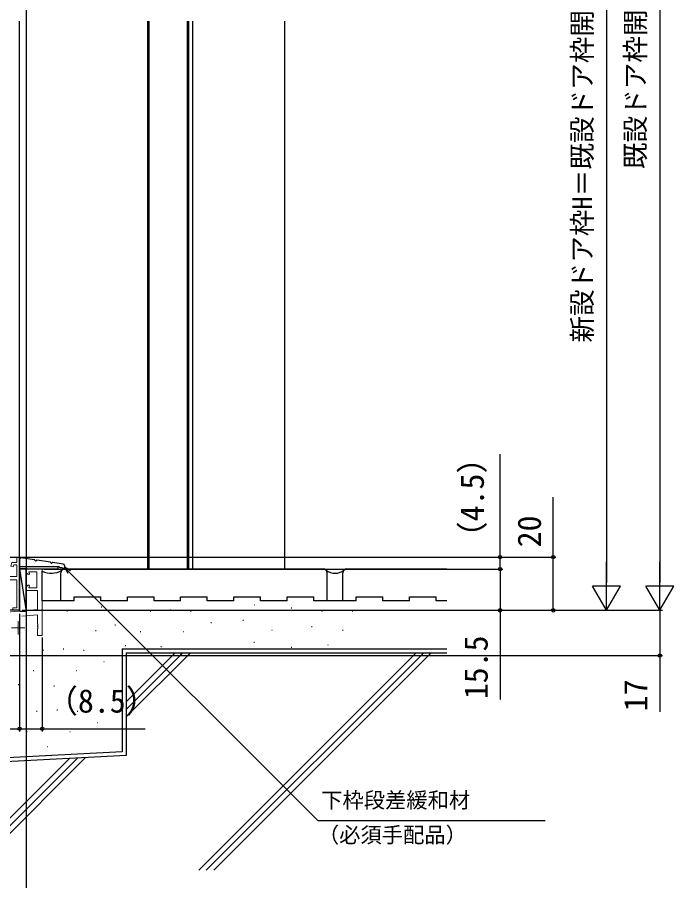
# Model space of a CAD drawing. Units: millimetres, scale not verified. Extents: x -525 to 525, y -783 to 779.
# Drawn here: x -190.4 to 56.2, y -258.4 to 66 of the extents above; entities that cross this region are included whole.
import ezdxf
from ezdxf.enums import TextEntityAlignment as Align

# ---------------------------------------------------------------- set-up
doc = ezdxf.new("R2010")
doc.units = ezdxf.units.MM
doc.header["$LTSCALE"] = 4
doc.layers.add('0-2_YKK_11', color=211, linetype='Continuous', lineweight=18)
doc.layers.add('0-3_YKK_11E', color=4, linetype='Continuous', lineweight=18)
for name, color, linetype in [('0-4_YKK_12', 2, 'Continuous'), ('0-5_YKK_13', 4, 'Continuous'), ('0-6_YKK_D', 6, 'Continuous'), ('0-8_YSS_K', 3, 'Continuous'), ('0-9_YSS_KE', 3, 'Continuous')]:
    doc.layers.add(name, color=color, linetype=linetype)
doc.styles.add('ＭＳ ゴシック', font='')
doc.styles.get('ＭＳ ゴシック').set_extended_font_data('MS Gothic')

msp = doc.modelspace()

# ---------------------------------------------------------------- linework, layer by layer
at = {"layer": '0-2_YKK_11'}
msp.add_lwpolyline([(-205.199, -138.799), (-204.815, -140.233), (-205.685, -140.466), (-205.89, -139.699), (-207.1, -139.699), (-207.1, -144.099), (-190.5, -144.099), (-190.5, -139.699), (-191.71, -139.699), (-191.915, -140.466), (-192.785, -140.233), (-192.401, -138.799), (-190.5, -138.799), (-190.5, -136.799), (-189.5, -136.799), (-189.5, -156.799), (-192, -156.799), (-192, -155.799), (-190.5, -155.799), (-190.5, -145.299), (-195.267, -145.299)], dxfattribs=at)
at = {"layer": '0-3_YKK_11E'}
for p, q in [((-190, -160.899), (-190, -165.899)), ((-192.5, -163.399), (-187.5, -163.399))]:
    msp.add_line(p, q, dxfattribs=at)
for points in [[(-188.644, -159.038), (-182.8, -158.528), (-182.8, -161.841), (-182.68, -162.024), (-182.68, -162.574), (-182.8, -162.757), (-182.8, -162.841), (-182.68, -163.024), (-182.68, -163.574), (-182.8, -163.757), (-182.8, -166.299), (-181, -166.299), (-181, -141.299), (-187, -141.299), (-187, -142.299)], [(-186, -143.299), (-185.993, -143.299), (-185.8, -143.047), (-186, -142.299), (-183, -142.299), (-183, -148.299), (-186, -148.299), (-185.8, -147.551), (-185.993, -147.299), (-186, -147.299)], [(-187, -148.299), (-187, -149.299), (-182.8, -149.299), (-182.8, -156.519), (-226, -160.299), (-226, -171.299), (-226, -181.299), (-223, -181.299), (-223, -179.299), (-224.2, -179.299), (-224.2, -162.149), (-220.844, -161.856)]]:
    msp.add_lwpolyline(points, dxfattribs=at)
for centre, start, end in [((-186, -142.299), 180.00001, 269.99999), ((-186, -148.299), 90.00001, 179.99999)]:
    msp.add_arc(centre, 1, start, end, dxfattribs=at)
at = {"layer": '0-4_YKK_12'}
for p, q in [((-187, 481.325), (-187, -297.66)), ((-189.5, -156.799), (-189.5, 64.504)), ((-141.5, 64.504), (-141.5, -141.211)), ((-141, 64.504), (-141, -141.211)), ((-126.5, 64.504), (-126.5, -141.211)), ((-126, 64.504), (-126, -141.211)), ((-124.5, 64.504), (-124.5, -141.211)), ((-189.5, -156.799), (-247.5, -156.799))]:
    msp.add_line(p, q, dxfattribs=at)
at = {"layer": '0-5_YKK_13'}
for p, q in [((-189.5, -137.304), (-189.5, -141.211)), ((-183.909, -137.834), (-189.003, -137.075)), ((-177.909, -138.728), (-183.003, -137.969)), ((-173.082, -139.448), (-177.003, -138.864)), ((-189.5, -140.311), (-174.656, -140.311)), ((-189.5, -141.211), (-175.156, -141.211)), ((-175.156, -140.311), (-175.156, -141.211)), ((-174.656, -140.411), (-174.656, -140.311)), ((-174.356, -140.711), (-173.456, -140.711)), ((-172.656, -140.011), (-172.656, -139.942)), ((-172.656, -140.011), (-172.656, -140.511)), ((-172.656, -140.711), (-172.656, -140.511))]:
    msp.add_line(p, q, dxfattribs=at)
for centre, radius, start, end in [((-189.456, -137.008), 0.3, 261.52358, 327.9454), ((-189.032, -137.273), 0.2, 81.52358, 147.9454), ((-183.939, -138.032), 0.2, 15.10176, 81.52358), ((-183.456, -137.902), 0.3, 195.10176, 327.9454), ((-183.032, -138.167), 0.2, 81.52358, 147.9454), ((-177.939, -138.926), 0.2, 15.10176, 81.52358), ((-177.456, -138.796), 0.3, 195.10176, 327.9454), ((-177.032, -139.061), 0.2, 81.52358, 147.9454), ((-173.156, -139.942), 0.5, 0, 81.52358), ((-174.356, -140.411), 0.3, 180, 270), ((-173.056, -140.711), 0.4, 180, 0)]:
    msp.add_arc(centre, radius, start, end, dxfattribs=at)
at = {"layer": '0-6_YKK_D'}
for p, q in [((50.998, 292.701), (50.998, -146.299)), ((30.998, 282.701), (30.998, -146.299)), ((-193.6, -136.799), (11.998, -136.799)), ((-188.8, -136.799), (-8.002, -136.799)), ((30.998, -156.799), (30.998, -138.613)), ((50.998, -156.799), (50.998, -138.613)), ((-180.3, -141.299), (-8.002, -141.299)), ((-180.3, -141.299), (-8.002, -141.299)), ((30.998, -156.799), (25.748, -147.706)), ((36.248, -147.706), (25.748, -147.706)), ((30.998, -156.799), (36.248, -147.706)), ((50.998, -156.799), (45.748, -147.706)), ((56.248, -147.706), (45.748, -147.706)), ((50.998, -156.799), (56.248, -147.706)), ((-189.5, -158.088), (-189.5, -202.299)), ((-189.5, -158.088), (-189.5, -202.299)), ((-188.5, -156.799), (31.998, -156.799)), ((-188.5, -156.799), (51.998, -156.799)), ((-188.5, -156.799), (11.998, -156.799)), ((-188.5, -156.799), (51.998, -156.799)), ((-188.5, -156.799), (-8.002, -156.799)), ((-181, -166.999), (-181, -202.299)), ((-264.8, -173.799), (51.998, -173.799)), ((-270.5, -201.299), (-189.5, -201.299))]:
    msp.add_line(p, q, dxfattribs=at)
for points in [[(-9.002, -141.299), (-9.002, -136.799), (-9.002, -98.136)], [(10.998, -156.799), (10.998, -136.799), (10.998, -114.295)], [(-170.37, -141.931), (-172.656, -140.611), (-171.336, -142.898)], [(-172.656, -140.611), (-170.853, -142.414), (-77.501, -235.767), (7.963, -235.767)], [(-9.002, -141.299), (-9.002, -156.799), (-9.002, -190.349)], [(50.998, -156.799), (50.998, -173.799), (50.998, -194.872)], [(-189.5, -201.299), (-181, -201.299), (-142.336, -201.299)]]:
    msp.add_lwpolyline(points, dxfattribs=at)
for centre in [(-9.002, -136.799), (10.998, -136.799), (-9.002, -141.299), (-9.002, -141.299), (-9.002, -156.799), (10.998, -156.799), (50.998, -173.799), (-189.5, -201.299), (-189.5, -201.299), (-181, -201.299)]:
    msp.add_circle(centre, 0.637, dxfattribs=at)
at = {"layer": '0-8_YSS_K'}
for p, q in [((-90, 64.504), (-90, -141.211)), ((-189.5, -141.211), (-187, -157.088)), ((-180.999, -153.211), (-180.999, -142.119)), ((-169.002, -151.711), (-159.002, -151.711)), ((-169.002, -153.211), (-169.002, -151.711)), ((-149.002, -151.711), (-139.002, -151.711)), ((-149.002, -153.211), (-149.002, -151.711)), ((-139.002, -153.211), (-139.002, -151.711)), ((-129.002, -151.711), (-119.002, -151.711)), ((-129.002, -153.211), (-129.002, -151.711)), ((-119.002, -153.211), (-119.002, -151.711)), ((-99.002, -153.211), (-99.002, -151.711)), ((-99.002, -153.211), (-99.002, -151.711)), ((-79.002, -153.211), (-79.002, -151.711)), ((-63.001, -151.711), (-53.001, -151.711)), ((-63.001, -153.211), (-63.001, -151.711)), ((-53.001, -153.211), (-53.001, -151.711)), ((-43.001, -151.711), (-33.001, -151.711)), ((-43.001, -153.211), (-43.001, -151.711)), ((-169.002, -153.211), (-180.999, -153.211)), ((-158.86, -155.523), (-158.66, -155.523)), ((-129.002, -153.211), (-139.002, -153.211)), ((-109.002, -153.211), (-119.002, -153.211)), ((-101.268, -154.699), (-101.068, -154.699)), ((-89.002, -153.211), (-99.002, -153.211)), ((-89.002, -153.211), (-99.002, -153.211)), ((-63.001, -153.211), (-79.002, -153.211)), ((-43.001, -153.211), (-53.001, -153.211)), ((-171.731, -157.042), (-171.531, -157.042)), ((-140.497, -157.085), (-140.297, -157.085)), ((-132.882, -156.623), (-132.682, -156.623)), ((-125.266, -157.085), (-125.066, -157.085)), ((-87.421, -155.816), (-87.221, -155.816)), ((-75.998, -157.085), (-75.798, -157.085)), ((-64.575, -157.085), (-64.375, -157.085)), ((-117.651, -161.354), (-117.451, -161.354)), ((-105.609, -160.486), (-105.409, -160.486)), ((-160.982, -164.42), (-160.782, -164.42)), ((-153.677, -162.237), (-153.477, -162.237)), ((-144.189, -164.707), (-143.989, -164.707)), ((-128.074, -164.7), (-127.874, -164.7)), ((-94.757, -164.21), (-94.557, -164.21)), ((-79.805, -162.892), (-79.606, -162.892)), ((-68.125, -164.212), (-67.925, -164.212)), ((-180.713, -171.769), (-180.513, -171.769)), ((-173.098, -171.307), (-172.898, -171.307)), ((-165.482, -171.769), (-165.282, -171.769)), ((-149.785, -170.033), (-149.585, -170.033)), ((-136.42, -170.431), (-136.22, -170.431)), ((-111.927, -171.219), (-111.727, -171.219)), ((-101.49, -168.743), (-101.29, -168.743)), ((-87.421, -170.7), (-87.221, -170.7)), ((-73.729, -169.7), (-73.529, -169.7)), ((-170.064, -173.715), (-169.864, -173.715)), ((-149.499, -172.711), (-109.965, -172.711)), ((-130.998, -172.711), (-149.499, -191.213)), ((-128.17, -172.711), (-149.499, -194.041)), ((-125.341, -172.711), (-149.499, -196.869)), ((-129.218, -173.076), (-129.018, -173.076)), ((-40.488, -172.711), (-122.201, -254.424)), ((-37.66, -172.711), (-119.372, -254.424)), ((-34.832, -172.711), (-116.544, -254.424)), ((-111.666, -172.711), (-29.002, -172.711)), ((-157.867, -176.038), (-157.667, -176.038)), ((-184.405, -179.391), (-184.205, -179.391)), ((-168.29, -179.384), (-168.09, -179.384)), ((-190.001, -184.717), (-189.801, -184.717)), ((-176.636, -185.115), (-176.436, -185.115)), ((-175.49, -194.199), (-175.29, -194.199)), ((-183.105, -194.661), (-182.905, -194.661)), ((-167.875, -194.661), (-167.675, -194.661)), ((-160.26, -198.93), (-160.06, -198.93)), ((-186.797, -202.283), (-186.597, -202.283)), ((-170.682, -202.276), (-170.482, -202.276)), ((-179.028, -208.007), (-178.828, -208.007)), ((-170.779, -212.492), (-212.71, -254.424)), ((-167.794, -212.336), (-209.882, -254.424)), ((-164.809, -212.179), (-207.054, -254.424))]:
    msp.add_line(p, q, dxfattribs=at)
msp.add_lwpolyline([(-187, -141.211), (-189.5, -141.211), (-189.5, -157.088), (-187, -157.088)], close=True, dxfattribs=at)
for points in [[(-149.002, -153.211), (-159.002, -153.211), (-159.002, -151.711)], [(-109.002, -153.211), (-109.002, -151.711), (-99.002, -151.711)], [(-89.002, -153.211), (-89.002, -151.711), (-79.002, -151.711)], [(-29.002, -153.211), (-33.001, -153.211), (-33.001, -151.711)], [(-149.499, -172.711), (-149.499, -211.377), (-340.464, -221.385)]]:
    msp.add_lwpolyline(points, dxfattribs=at)
for centre, radius, start, end in [((-177.655, -135.192), 7.692, 244.23156, 301.2405), ((-71.002, -137.34), 5.543, 233.02901, 306.97099)]:
    msp.add_arc(centre, radius, start, end, dxfattribs=at)
at = {"layer": '0-9_YSS_KE'}
for p, q in [((-173.999, -153.211), (-173.999, -142.711)), ((-172.499, -141.211), (-75.502, -141.211)), ((-74.002, -153.211), (-74.002, -142.711)), ((-68.002, -153.211), (-68.002, -142.711)), ((-66.502, -141.211), (-29.002, -141.211)), ((-150.999, -171.211), (-29.002, -171.211))]:
    msp.add_line(p, q, dxfattribs=at)
msp.add_lwpolyline([(-150.999, -171.211), (-150.999, -209.954), (-340.542, -219.887)], dxfattribs=at)
for centre, start, end in [((-172.499, -142.711), 90, 180), ((-75.502, -142.711), 0, 90), ((-66.502, -142.711), 90, 180)]:
    msp.add_arc(centre, 1.5, start, end, dxfattribs=at)

# ---------------------------------------------------------------- texts
at = {"layer": '0-6_YKK_D', "style": 'ＭＳ ゴシック'}
for s, height, p in [('新設ドア枠H＝既設ドア枠開口高KH－10', 7.331, (27.691, -56.231)), ('既設ドア枠開口高KH', 7.331, (47.691, 8.968)), ('（4.5）', 8.798, (-12.434, -135.386)), ('20', 8.798, (8.998, -133.136)), ('15.5', 8.798, (-11.002, -190.19)), ('17', 8.798, (48.998, -194.713))]:
    msp.add_text(s, height=height, rotation=90, dxfattribs=at).set_placement(p, align=Align.BOTTOM_LEFT)
for s, height, p in [('（8.5）', 8.798, (-179.586, -197.867)), ('下枠段差緩和材', 5.865, (-76.208, -232.78)), ('（必須手配品）', 5.865, (-77.435, -245.862))]:
    msp.add_text(s, height=height, dxfattribs=at).set_placement(p, align=Align.BOTTOM_LEFT)

doc.saveas('drawing.dxf')
